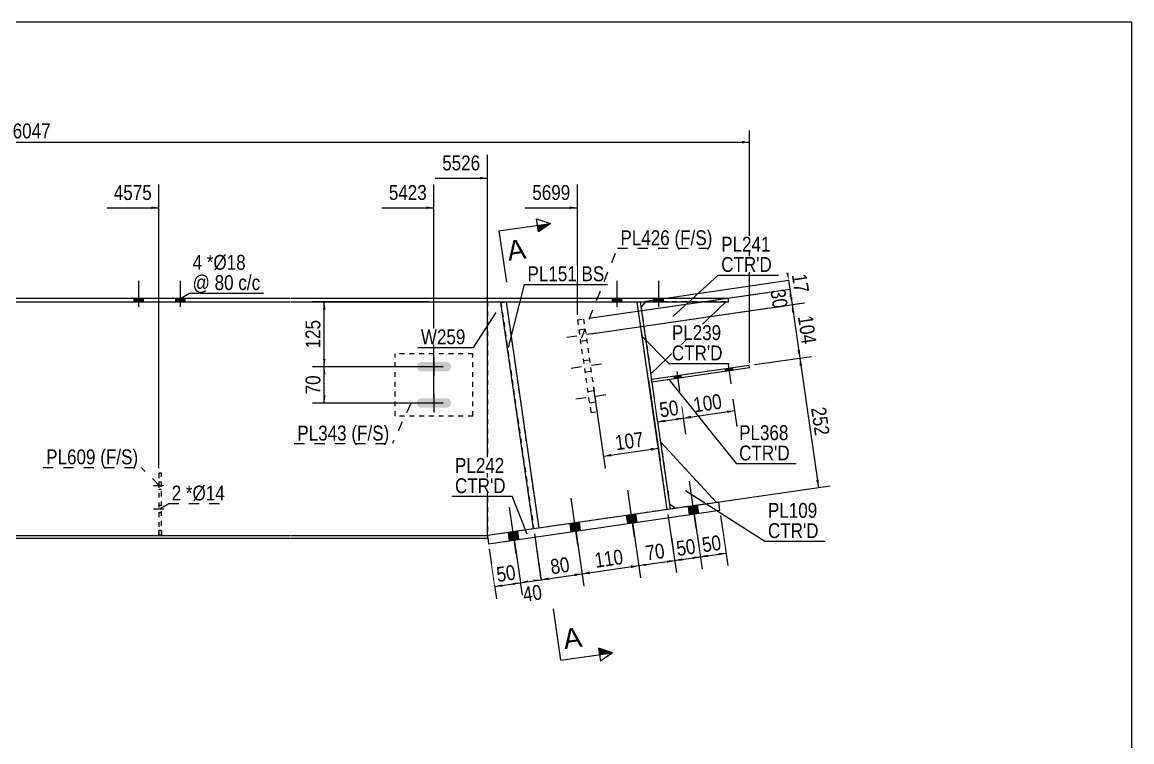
# Model space of a CAD drawing. Header units: millimetres. Extents: x -54 to 348, y -201 to 76.
# Drawn here: x 134.8 to 348.5, y -62.2 to 76.3 of the extents above; entities that cross this region are included whole.
import ezdxf

# ---------------------------------------------------------------- set-up
doc = ezdxf.new("R2010")
doc.units = ezdxf.units.MM
doc.linetypes.add('DXK_LINE_DOT1', pattern=[1.8814, 0.9407, -0.9407])
doc.linetypes.add('DXK_LINE_DOT2', pattern=[3.9198, 1.9599, -1.9599])
doc.styles.add('Arial', font='ARIAL.TTF', dxfattribs={"height": 0.2})
doc.styles.add('Arial Narrow', font='ARIALN.TTF', dxfattribs={"height": 0.2})

# ---------------------------------------------------------------- blocks, each defined once
blk = doc.blocks.new('Unknown-624480718-2967')
at = {"color": 5, "linetype": 'Continuous'}
for p, q in [((348.47, 76.3), (-51.53, 76.3)), ((348.47, -200.7), (348.47, 76.3))]:
    blk.add_line(p, q, dxfattribs=at)
blk = doc.blocks.new('Part-624480718-1239 - 1213')
at = {"color": 2, "linetype": 'Continuous'}
for p, q in [((226.99, 22.36), (227.98, 22.5)), ((233.29, -21.21), (226.99, 22.36)), ((227.98, 22.5), (234.28, -21.07))]:
    blk.add_line(p, q, dxfattribs=at)
at = {"color": 7, "linetype": 'DXK_LINE_DOT1'}
blk.add_line((234.28, -21.07), (233.29, -21.21), dxfattribs=at)
blk = doc.blocks.new('Part-624480718-1229 - 1213')
at = {"color": 2, "linetype": 'Continuous'}
for p, q in [((136, 23.1), (85.6, 23.1)), ((85.6, 22.5), (136, 22.5)), ((186.5, 23.1), (136.1, 23.1)), ((136.1, 22.5), (186.5, 22.5)), ((270.83, 23.1), (186.6, 23.1)), ((186.6, 22.5), (270.83, 22.5)), ((270.83, 22.5), (270.83, 23.1))]:
    blk.add_line(p, q, dxfattribs=at)
blk = doc.blocks.new('Part-624480718-1238 - 1213')
at = {"color": 2, "linetype": 'Continuous'}
for p, q in [((253.25, 22.43), (253.73, 22.5)), ((259.02, -17.49), (253.25, 22.43)), ((259.62, -17.41), (253.85, 22.5))]:
    blk.add_line(p, q, dxfattribs=at)
at = {"color": 7, "linetype": 'DXK_LINE_DOT1'}
for p, q in [((253.73, 22.5), (253.84, 22.52)), ((253.84, 22.52), (253.85, 22.5)), ((259.62, -17.41), (259.02, -17.49))]:
    blk.add_line(p, q, dxfattribs=at)
blk = doc.blocks.new('Bolt-624480718-4515 - 1213')
at = {"color": 3, "linetype": 'DXK_LINE_DOT2'}
for p, q in [((241.99, 17.11), (243.18, 17.28)), ((239.68, 15.67), (246.41, 16.64)), ((242.31, 14.94), (243.5, 15.11)), ((240.54, 9.73), (247.27, 10.7)), ((242.85, 11.17), (244.04, 11.35)), ((243.17, 9), (244.36, 9.17)), ((241.4, 3.79), (248.13, 4.76)), ((243.71, 5.24), (244.9, 5.41)), ((244.03, 3.06), (245.21, 3.23))]:
    blk.add_line(p, q, dxfattribs=at)
blk = doc.blocks.new('Part-624480718-1240 - 1213')
at = {"color": 7, "linetype": 'DXK_LINE_DOT1'}
for p, q in [((227.98, 22.5), (226.99, 22.36)), ((226.99, 22.36), (233.29, -21.21)), ((227.98, 22.5), (234.28, -21.07))]:
    blk.add_line(p, q, dxfattribs=at)
blk = doc.blocks.new('Part-624480718-1241 - 1213')
at = {"color": 2, "linetype": 'Continuous'}
for p, q in [((254.85, 22.5), (253.99, 21.51)), ((255.85, 8.64), (270.3, 22.5))]:
    blk.add_line(p, q, dxfattribs=at)
at = {"color": 7, "linetype": 'DXK_LINE_DOT1'}
for p, q in [((253.99, 21.51), (255.85, 8.64)), ((270.3, 22.5), (254.85, 22.5))]:
    blk.add_line(p, q, dxfattribs=at)
blk = doc.blocks.new('Bolt-624480718-5082 - 1213')
at = {"linetype": 'Continuous'}
for points in [[(156.4, 22.5), (158.2, 22.5), (158.2, 23.1), (156.4, 23.1)], [(156.4, 22.5), (158.2, 22.5), (158.2, 23.1), (156.4, 23.1)], [(164.4, 22.5), (166.2, 22.5), (166.2, 23.1), (164.4, 23.1)], [(164.4, 22.5), (166.2, 22.5), (166.2, 23.1), (164.4, 23.1)]]:
    blk.add_hatch(color=3, dxfattribs=at).paths.add_polyline_path(points)
at = {"color": 3, "linetype": 'Continuous'}
for p, q in [((157.3, 21.5), (157.3, 26.5)), ((157.3, 21.5), (157.3, 26.5)), ((165.3, 21.5), (165.3, 26.5)), ((165.3, 21.5), (165.3, 26.5)), ((156.4, 22.5), (156.4, 23.1)), ((156.4, 22.5), (156.4, 23.1)), ((158.2, 22.5), (158.2, 23.1)), ((158.2, 22.5), (158.2, 23.1)), ((164.4, 22.5), (164.4, 23.1)), ((164.4, 22.5), (164.4, 23.1)), ((166.2, 22.5), (166.2, 23.1)), ((166.2, 22.5), (166.2, 23.1))]:
    blk.add_line(p, q, dxfattribs=at)
blk = doc.blocks.new('Part-624480718-1243 - 1213')
at = {"color": 2, "linetype": 'Continuous'}
for p, q in [((268.92, -16.06), (224.38, -22.5)), ((269.15, -17.64), (268.92, -16.06)), ((224.61, -24.08), (269.15, -17.64)), ((224.38, -22.5), (224.61, -24.08))]:
    blk.add_line(p, q, dxfattribs=at)
blk = doc.blocks.new('Part-624480718-1246 - 1213')
at = {"color": 2, "linetype": 'Continuous'}
for p, q in [((257.76, -4.54), (268.52, -16.12)), ((259.47, -16.42), (260.61, -17.26))]:
    blk.add_line(p, q, dxfattribs=at)
at = {"color": 7, "linetype": 'DXK_LINE_DOT1'}
for p, q in [((257.76, -4.54), (259.47, -16.42)), ((268.52, -16.12), (260.61, -17.26))]:
    blk.add_line(p, q, dxfattribs=at)
blk = doc.blocks.new('Part-624480718-1248 - 1213')
at = {"color": 2, "linetype": 'Continuous'}
for p, q in [((85.6, -22.5), (136, -22.5)), ((136, -23.1), (85.6, -23.1)), ((136.1, -22.5), (186.5, -22.5)), ((186.5, -23.1), (136.1, -23.1)), ((186.6, -22.5), (224.38, -22.5)), ((224.38, -23.1), (186.6, -23.1)), ((224.38, -22.5), (224.38, -23.1))]:
    blk.add_line(p, q, dxfattribs=at)
blk = doc.blocks.new('Part-624480718-1250 - 1213')
at = {"color": 7, "linetype": 'DXK_LINE_DOT1'}
for p, q in [((221.6, 12.5), (206.6, 12.5)), ((206.6, 0.5), (206.6, 12.5)), ((221.6, 0.5), (221.6, 12.5)), ((221.6, 0.5), (206.6, 0.5))]:
    blk.add_line(p, q, dxfattribs=at)
blk = doc.blocks.new('Part-624480718-1251 - 1213')
at = {"color": 2, "linetype": 'Continuous'}
for p, q in [((274.81, 10.26), (256.01, 7.54)), ((274.88, 9.76), (256.08, 7.05)), ((274.88, 9.76), (274.81, 10.26))]:
    blk.add_line(p, q, dxfattribs=at)
at = {"color": 7, "linetype": 'DXK_LINE_DOT1'}
blk.add_line((256.08, 7.05), (256.01, 7.54), dxfattribs=at)
blk = doc.blocks.new('Part-624480718-1252 - 1213')
at = {"color": 2, "linetype": 'Continuous'}
for p, q in [((224.38, -22.5), (224.38, 22.5)), ((253.25, 22.43), (253.24, 22.5))]:
    blk.add_line(p, q, dxfattribs=at)
at = {"color": 7, "linetype": 'DXK_LINE_DOT1'}
for p, q in [((224.38, 22.5), (253.24, 22.5)), ((259.02, -17.49), (253.25, 22.43)), ((259.02, -17.49), (234.28, -21.07)), ((233.29, -21.21), (224.38, -22.5))]:
    blk.add_line(p, q, dxfattribs=at)
blk = doc.blocks.new('Part-624480718-1253 - 1213')
at = {"color": 7, "linetype": 'DXK_LINE_DOT1'}
for p, q in [((85.6, 22.5), (136, 22.5)), ((136.1, 22.5), (186.5, 22.5)), ((186.6, 22.5), (224.38, 22.5)), ((224.38, 22.5), (224.38, -22.5)), ((85.6, -22.5), (136, -22.5)), ((136.1, -22.5), (186.5, -22.5)), ((186.6, -22.5), (224.38, -22.5))]:
    blk.add_line(p, q, dxfattribs=at)
blk = doc.blocks.new('Bolt-624480718-1265 - 1213')
at = {"linetype": 'Continuous'}
for points in [[(264.86, -16.65), (263.08, -16.91), (263.31, -18.49), (265.09, -18.23)], [(264.86, -16.65), (263.08, -16.91), (263.31, -18.49), (265.09, -18.23)], [(252.98, -18.36), (251.2, -18.62), (251.43, -20.21), (253.21, -19.95)], [(252.98, -18.36), (251.2, -18.62), (251.43, -20.21), (253.21, -19.95)], [(242.1, -19.94), (240.32, -20.2), (240.55, -21.78), (242.33, -21.52)], [(242.1, -19.94), (240.32, -20.2), (240.55, -21.78), (242.33, -21.52)], [(230.22, -21.66), (228.44, -21.91), (228.67, -23.5), (230.45, -23.24)], [(230.22, -21.66), (228.44, -21.91), (228.67, -23.5), (230.45, -23.24)]]:
    blk.add_hatch(color=3, dxfattribs=at).paths.add_polyline_path(points)
at = {"color": 3, "linetype": 'Continuous'}
for p, q in [((264.58, -21.01), (263.28, -12.03)), ((264.58, -21.01), (263.28, -12.03)), ((252.71, -22.72), (251.41, -13.74)), ((252.71, -22.72), (251.41, -13.74)), ((229.94, -26.02), (228.64, -17.03)), ((229.94, -26.02), (228.64, -17.03)), ((241.82, -24.3), (240.52, -15.32)), ((241.82, -24.3), (240.52, -15.32)), ((263.31, -18.49), (263.08, -16.91)), ((263.31, -18.49), (263.08, -16.91)), ((265.09, -18.23), (264.86, -16.65)), ((265.09, -18.23), (264.86, -16.65)), ((251.43, -20.21), (251.2, -18.62)), ((251.43, -20.21), (251.2, -18.62)), ((253.21, -19.95), (252.98, -18.36)), ((253.21, -19.95), (252.98, -18.36)), ((240.55, -21.78), (240.32, -20.2)), ((240.55, -21.78), (240.32, -20.2)), ((242.33, -21.52), (242.1, -19.94)), ((242.33, -21.52), (242.1, -19.94)), ((228.67, -23.5), (228.44, -21.91)), ((228.67, -23.5), (228.44, -21.91)), ((230.45, -23.24), (230.22, -21.66)), ((230.45, -23.24), (230.22, -21.66))]:
    blk.add_line(p, q, dxfattribs=at)
blk = doc.blocks.new('Bolt-624480718-1268 - 1213')
at = {"linetype": 'Continuous'}
for points in [[(211.06, 10.64), (210.87, 10.34), (210.8, 10), (210.87, 9.66), (211.06, 9.36), (211.36, 9.17), (211.7, 9.1), (216.5, 9.1), (216.84, 9.17), (217.14, 9.36), (217.33, 9.66), (217.4, 10), (217.33, 10.34), (217.14, 10.64), (216.84, 10.83), (216.5, 10.9), (211.7, 10.9), (211.36, 10.83)], [(211.06, 3.64), (210.87, 3.34), (210.8, 3), (210.87, 2.66), (211.06, 2.36), (211.36, 2.17), (211.7, 2.1), (216.5, 2.1), (216.84, 2.17), (217.14, 2.36), (217.33, 2.66), (217.4, 3), (217.33, 3.34), (217.14, 3.64), (216.84, 3.83), (216.5, 3.9), (211.7, 3.9), (211.36, 3.83)]]:
    blk.add_hatch(color=3, dxfattribs=at).paths.add_polyline_path(points)
at = {"color": 3, "linetype": 'Continuous'}
for p, q in [((214.1, 11.8), (214.1, 8.2)), ((215.9, 10), (212.3, 10)), ((214.1, 4.8), (214.1, 1.2)), ((215.9, 3), (212.3, 3))]:
    blk.add_line(p, q, dxfattribs=at)
blk = doc.blocks.new('Part-624480718-5080 - 1213')
at = {"color": 7, "linetype": 'DXK_LINE_DOT1'}
for p, q in [((161.65, -10.5), (161.15, -10.5)), ((161.15, -10.5), (161.15, -22.5)), ((161.65, -10.5), (161.15, -10.5)), ((161.15, -10.5), (161.15, -10.5)), ((161.65, -22.5), (161.65, -10.5)), ((161.65, -10.5), (161.65, -10.5)), ((161.65, -21.5), (161.15, -21.5)), ((161.15, -22.5), (161.15, -21.5)), ((161.65, -22.5), (161.15, -22.5)), ((161.15, -22.5), (161.15, -22.5)), ((161.65, -21.5), (161.65, -22.5)), ((161.65, -22.5), (161.65, -22.5))]:
    blk.add_line(p, q, dxfattribs=at)
blk = doc.blocks.new('Bolt-624480718-1269 - 1213')
at = {"linetype": 'Continuous'}
for points in [[(270.23, 9.09), (271.62, 9.29), (271.55, 9.79), (270.16, 9.59)], [(270.23, 9.09), (271.62, 9.29), (271.55, 9.79), (270.16, 9.59)], [(260.34, 7.66), (261.72, 7.86), (261.65, 8.36), (260.26, 8.16)], [(260.34, 7.66), (261.72, 7.86), (261.65, 8.36), (260.26, 8.16)]]:
    blk.add_hatch(color=3, dxfattribs=at).paths.add_polyline_path(points)
at = {"color": 3, "linetype": 'Continuous'}
for p, q in [((260.84, 9.05), (261.39, 5.29)), ((260.84, 9.05), (261.39, 5.29)), ((270.16, 9.59), (270.23, 9.09)), ((270.16, 9.59), (270.23, 9.09)), ((270.74, 10.48), (271.28, 6.72)), ((270.74, 10.48), (271.28, 6.72)), ((271.55, 9.79), (271.62, 9.29)), ((271.55, 9.79), (271.62, 9.29)), ((260.26, 8.16), (260.34, 7.66)), ((260.26, 8.16), (260.34, 7.66)), ((261.65, 8.36), (261.72, 7.86)), ((261.65, 8.36), (261.72, 7.86))]:
    blk.add_line(p, q, dxfattribs=at)
blk = doc.blocks.new('Part-624480718-4514 - 1213')
at = {"color": 7, "linetype": 'DXK_LINE_DOT1'}
for p, q in [((241.72, 18.99), (242.91, 19.16)), ((241.72, 18.99), (244.3, 1.18)), ((242.91, 19.16), (245.49, 1.35)), ((244.3, 1.18), (245.49, 1.35))]:
    blk.add_line(p, q, dxfattribs=at)
blk = doc.blocks.new('Bolt-624480718-5099 - 1213')
at = {"color": 3, "linetype": 'DXK_LINE_DOT2'}
for p, q in [((161.15, -12.18), (161.65, -12.18)), ((160.1, -12.88), (163.9, -12.88)), ((161.15, -13.58), (161.65, -13.58))]:
    blk.add_line(p, q, dxfattribs=at)
blk = doc.blocks.new('Bolt-624480718-5083 - 1213')
at = {"linetype": 'Continuous'}
for points in [[(248.5, 22.5), (250.3, 22.5), (250.3, 23.1), (248.5, 23.1)], [(248.5, 22.5), (250.3, 22.5), (250.3, 23.1), (248.5, 23.1)], [(256.5, 22.5), (258.3, 22.5), (258.3, 23.1), (256.5, 23.1)], [(256.5, 22.5), (258.3, 22.5), (258.3, 23.1), (256.5, 23.1)]]:
    blk.add_hatch(color=3, dxfattribs=at).paths.add_polyline_path(points)
at = {"color": 3, "linetype": 'Continuous'}
for p, q in [((249.4, 21.5), (249.4, 26.5)), ((249.4, 21.5), (249.4, 26.5)), ((257.4, 21.5), (257.4, 26.5)), ((257.4, 21.5), (257.4, 26.5)), ((248.5, 22.5), (248.5, 23.1)), ((248.5, 22.5), (248.5, 23.1)), ((250.3, 22.5), (250.3, 23.1)), ((250.3, 22.5), (250.3, 23.1)), ((256.5, 22.5), (256.5, 23.1)), ((256.5, 22.5), (256.5, 23.1)), ((258.3, 22.5), (258.3, 23.1)), ((258.3, 22.5), (258.3, 23.1))]:
    blk.add_line(p, q, dxfattribs=at)
blk = doc.blocks.new('Bolt-624480718-5098 - 1213')
at = {"color": 3, "linetype": 'DXK_LINE_DOT2'}
for p, q in [((161.15, -16.65), (161.65, -16.65)), ((160.1, -17.35), (163.9, -17.35)), ((161.15, -18.05), (161.65, -18.05))]:
    blk.add_line(p, q, dxfattribs=at)
blk = doc.blocks.new('StraightDimension-624480718-5909 - 1213')
at = {"linetype": 'Continuous'}
for points in [[(282.6, 23.39), (282.64, 24.91), (283.1, 23.46)], [(283.1, 23.46), (283.07, 21.94), (282.6, 23.39)]]:
    blk.add_hatch(color=7, dxfattribs=at).paths.add_polyline_path(points)
at = {"color": 7, "linetype": 'Continuous'}
for p, q in [((243.9, 19.31), (285.01, 25.25)), ((282.64, 24.91), (283.07, 21.94)), ((244.33, 16.34), (285.44, 22.28))]:
    blk.add_line(p, q, dxfattribs=at)
at = {"color": 0}
blk.add_wipeout([(278.89, 20.4), (283.05, 21), (282.35, 25.81), (278.2, 25.2)], dxfattribs=at)
at = {"color": 3, "style": 'Arial Narrow'}
blk.add_text('30', height=2.863, rotation=-81.7725, dxfattribs=at).set_placement((278.88, 24.7))
blk = doc.blocks.new('StraightDimension-624480718-3114 - 1213')
at = {"linetype": 'Continuous'}
for points in [[(263.66, 0.08), (262.13, 0.11), (263.58, 0.57)], [(270.51, 1.57), (272.03, 1.54), (270.58, 1.08)]]:
    blk.add_hatch(color=7, dxfattribs=at).paths.add_polyline_path(points)
at = {"color": 7, "linetype": 'Continuous'}
for p, q in [((262.58, -2.97), (261.81, 2.34)), ((272.48, -1.54), (271.71, 3.77)), ((262.13, 0.11), (272.03, 1.54))]:
    blk.add_line(p, q, dxfattribs=at)
at = {"color": 0}
blk.add_wipeout([(270.37, 1.45), (269.77, 5.61), (263.15, 4.65), (263.75, 0.5)], dxfattribs=at)
at = {"color": 3, "style": 'Arial Narrow'}
blk.add_text('100', height=2.863, rotation=8.2277, dxfattribs=at).set_placement((264.26, 1.18))
blk = doc.blocks.new('StraightDimension-624480718-3115 - 1213')
at = {"linetype": 'Continuous'}
for points in [[(260.61, 0.14), (262.13, 0.11), (260.69, -0.35)], [(258.71, -0.64), (257.19, -0.61), (258.64, -0.14)]]:
    blk.add_hatch(color=7, dxfattribs=at).paths.add_polyline_path(points)
at = {"color": 7, "linetype": 'Continuous'}
for p, q in [((262.58, -2.97), (261.81, 2.34)), ((257.17, -0.48), (256.86, 1.62)), ((257.19, -0.61), (262.13, 0.11))]:
    blk.add_line(p, q, dxfattribs=at)
at = {"color": 0}
blk.add_wipeout([(262.04, 0.25), (261.44, 4.41), (256.64, 3.71), (257.24, -0.45)], dxfattribs=at)
at = {"color": 3, "style": 'Arial Narrow'}
blk.add_text('50', height=2.863, rotation=8.2277, dxfattribs=at).set_placement((257.74, 0.23))
blk = doc.blocks.new('StraightDimension-624480718-3402 - 1213')
at = {"linetype": 'Continuous'}
for points in [[(266.91, -26.61), (265.39, -26.58), (266.84, -26.11)], [(268.82, -25.83), (270.34, -25.86), (268.89, -26.32)]]:
    blk.add_hatch(color=7, dxfattribs=at).paths.add_polyline_path(points)
at = {"color": 7, "linetype": 'Continuous'}
for p, q in [((264.08, -17.51), (265.73, -28.95)), ((269.29, -18.63), (270.68, -28.24)), ((265.39, -26.58), (270.34, -25.86))]:
    blk.add_line(p, q, dxfattribs=at)
at = {"color": 0}
blk.add_wipeout([(270.24, -25.72), (269.64, -21.57), (264.84, -22.26), (265.44, -26.42)], dxfattribs=at)
at = {"color": 3, "style": 'Arial Narrow'}
blk.add_text('50', height=2.863, rotation=8.2277, dxfattribs=at).set_placement((265.94, -25.74))
blk = doc.blocks.new('StraightDimension-624480718-3403 - 1213')
at = {"linetype": 'Continuous'}
for points in [[(261.96, -27.32), (260.44, -27.29), (261.89, -26.83)], [(263.87, -26.54), (265.39, -26.58), (263.94, -27.04)]]:
    blk.add_hatch(color=7, dxfattribs=at).paths.add_polyline_path(points)
at = {"color": 7, "linetype": 'Continuous'}
for p, q in [((259.16, -18.48), (260.78, -29.67)), ((264.08, -17.51), (265.73, -28.95)), ((260.44, -27.29), (265.39, -26.58))]:
    blk.add_line(p, q, dxfattribs=at)
at = {"color": 0}
blk.add_wipeout([(265.29, -26.44), (264.69, -22.28), (259.89, -22.98), (260.49, -27.13)], dxfattribs=at)
at = {"color": 3, "style": 'Arial Narrow'}
blk.add_text('50', height=2.863, rotation=8.2277, dxfattribs=at).set_placement((261, -26.45))
blk = doc.blocks.new('StraightDimension-624480718-3404 - 1213')
at = {"linetype": 'Continuous'}
for points in [[(258.92, -27.26), (260.44, -27.29), (258.99, -27.75)], [(255.03, -28.33), (253.51, -28.29), (254.96, -27.83)]]:
    blk.add_hatch(color=7, dxfattribs=at).paths.add_polyline_path(points)
at = {"color": 7, "linetype": 'Continuous'}
for p, q in [((259.16, -18.48), (260.78, -29.67)), ((252.24, -19.48), (253.85, -30.67)), ((253.51, -28.29), (260.44, -27.29))]:
    blk.add_line(p, q, dxfattribs=at)
at = {"color": 0}
blk.add_wipeout([(259.36, -27.3), (258.76, -23.14), (253.95, -23.83), (254.55, -27.99)], dxfattribs=at)
at = {"color": 3, "style": 'Arial Narrow'}
blk.add_text('70', height=2.863, rotation=8.2277, dxfattribs=at).set_placement((255.06, -27.31))
blk = doc.blocks.new('StraightDimension-624480718-3405 - 1213')
at = {"linetype": 'Continuous'}
for points in [[(244.14, -29.9), (242.62, -29.87), (244.07, -29.41)], [(251.99, -28.26), (253.51, -28.29), (252.06, -28.76)]]:
    blk.add_hatch(color=7, dxfattribs=at).paths.add_polyline_path(points)
at = {"color": 7, "linetype": 'Continuous'}
for p, q in [((241.35, -21.06), (242.97, -32.24)), ((252.24, -19.48), (253.85, -30.67)), ((242.62, -29.87), (253.51, -28.29))]:
    blk.add_line(p, q, dxfattribs=at)
at = {"color": 0}
blk.add_wipeout([(251.35, -28.45), (250.75, -24.3), (244.14, -25.25), (244.74, -29.41)], dxfattribs=at)
at = {"color": 3, "style": 'Arial Narrow'}
blk.add_text('110', height=2.863, rotation=8.2277, dxfattribs=at).set_placement((245.25, -28.73))
blk = doc.blocks.new('StraightDimension-624480718-3406 - 1213')
at = {"linetype": 'Continuous'}
for points in [[(241.1, -29.83), (242.62, -29.87), (241.17, -30.33)], [(236.23, -31.04), (234.71, -31.01), (236.15, -30.55)]]:
    blk.add_hatch(color=7, dxfattribs=at).paths.add_polyline_path(points)
at = {"color": 7, "linetype": 'Continuous'}
for p, q in [((241.35, -21.06), (242.97, -32.24)), ((233.43, -22.2), (235.05, -33.39)), ((234.71, -31.01), (242.62, -29.87))]:
    blk.add_line(p, q, dxfattribs=at)
at = {"color": 0}
blk.add_wipeout([(241.05, -29.94), (240.45, -25.79), (235.64, -26.48), (236.24, -30.64)], dxfattribs=at)
at = {"color": 3, "style": 'Arial Narrow'}
blk.add_text('80', height=2.863, rotation=8.2277, dxfattribs=at).set_placement((236.75, -29.96))
blk = doc.blocks.new('StraightDimension-624480718-3407 - 1213')
at = {"linetype": 'Continuous'}
for points in [[(232.27, -31.62), (230.75, -31.58), (232.2, -31.12)], [(233.19, -30.98), (234.71, -31.01), (233.26, -31.47)]]:
    blk.add_hatch(color=7, dxfattribs=at).paths.add_polyline_path(points)
at = {"color": 7, "linetype": 'Continuous'}
for p, q in [((229.47, -22.77), (231.07, -33.81)), ((233.43, -22.2), (235.03, -33.24)), ((230.75, -31.58), (234.71, -31.01))]:
    blk.add_line(p, q, dxfattribs=at)
at = {"color": 0}
blk.add_wipeout([(235.75, -35.26), (235.15, -31.1), (230.34, -31.79), (230.95, -35.95)], dxfattribs=at)
at = {"color": 3, "style": 'Arial Narrow'}
blk.add_text('40', height=2.863, rotation=8.2277, dxfattribs=at).set_placement((231.45, -35.27))
blk = doc.blocks.new('StraightDimension-624480718-3408 - 1213')
at = {"linetype": 'Continuous'}
for points in [[(227.32, -32.33), (225.8, -32.3), (227.25, -31.84)], [(229.23, -31.55), (230.75, -31.58), (229.3, -32.05)]]:
    blk.add_hatch(color=7, dxfattribs=at).paths.add_polyline_path(points)
at = {"color": 7, "linetype": 'Continuous'}
for p, q in [((229.47, -22.77), (231.09, -33.96)), ((224.75, -25.07), (226.14, -34.67)), ((225.8, -32.3), (230.75, -31.58))]:
    blk.add_line(p, q, dxfattribs=at)
at = {"color": 0}
blk.add_wipeout([(230.65, -31.45), (230.05, -27.29), (225.25, -27.98), (225.85, -32.14)], dxfattribs=at)
at = {"color": 3, "style": 'Arial Narrow'}
blk.add_text('50', height=2.863, rotation=8.2277, dxfattribs=at).set_placement((226.36, -31.46))
blk = doc.blocks.new('StraightDimension-624480718-3532 - 1213')
at = {"linetype": 'Continuous'}
for points in [[(192.73, 21), (192.98, 22.5), (193.23, 21)], [(193.23, 11.5), (192.98, 10), (192.73, 11.5)]]:
    blk.add_hatch(color=7, dxfattribs=at).paths.add_polyline_path(points)
at = {"color": 7, "linetype": 'Continuous'}
for p, q in [((213.1, 22.5), (190.73, 22.5)), ((192.98, 10), (192.98, 22.5)), ((213.1, 10), (190.73, 10))]:
    blk.add_line(p, q, dxfattribs=at)
at = {"color": 0}
blk.add_wipeout([(192.83, 19.59), (188.63, 19.59), (188.63, 12.91), (192.83, 12.91)], dxfattribs=at)
at = {"color": 3, "style": 'Arial Narrow'}
blk.add_text('125', height=2.863, rotation=90.0002, dxfattribs=at).set_placement((192.23, 13.51))
blk = doc.blocks.new('StraightDimension-624480718-3533 - 1213')
at = {"linetype": 'Continuous'}
for points in [[(192.73, 8.5), (192.98, 10), (193.23, 8.5)], [(193.23, 4.5), (192.98, 3), (192.73, 4.5)]]:
    blk.add_hatch(color=7, dxfattribs=at).paths.add_polyline_path(points)
at = {"color": 7, "linetype": 'Continuous'}
for p, q in [((213.1, 10), (190.73, 10)), ((192.98, 3), (192.98, 10)), ((213.1, 3), (190.73, 3))]:
    blk.add_line(p, q, dxfattribs=at)
at = {"color": 0}
blk.add_wipeout([(192.83, 8.93), (188.63, 8.93), (188.63, 4.07), (192.83, 4.07)], dxfattribs=at)
at = {"color": 3, "style": 'Arial Narrow'}
blk.add_text('70', height=2.863, rotation=90.0002, dxfattribs=at).set_placement((192.23, 4.67))
blk = doc.blocks.new('StraightDimension-624480718-4687 - 1213')
at = {"linetype": 'Continuous'}
for points in [[(255.8, -5.67), (257.32, -5.71), (255.87, -6.17)], [(248.25, -7.27), (246.73, -7.24), (248.18, -6.78)]]:
    blk.add_hatch(color=7, dxfattribs=at).paths.add_polyline_path(points)
at = {"color": 7, "linetype": 'Continuous'}
for p, q in [((255.42, 7.39), (257.66, -8.08)), ((244.83, 5.86), (247.07, -9.61)), ((246.73, -7.24), (257.32, -5.71))]:
    blk.add_line(p, q, dxfattribs=at)
at = {"color": 0}
blk.add_wipeout([(255.31, -5.85), (254.71, -1.69), (248.09, -2.64), (248.69, -6.8)], dxfattribs=at)
at = {"color": 3, "style": 'Arial Narrow'}
blk.add_text('107', height=2.863, rotation=8.2277, dxfattribs=at).set_placement((249.2, -6.12))
blk = doc.blocks.new('StraightDimension-624480718-5907 - 1213')
at = {"linetype": 'Continuous'}
for points in [[(284.52, 10.15), (284.55, 11.67), (285.01, 10.22)], [(288.19, -11.76), (288.16, -13.28), (287.69, -11.83)]]:
    blk.add_hatch(color=7, dxfattribs=at).paths.add_polyline_path(points)
at = {"color": 7, "linetype": 'Continuous'}
for p, q in [((275.8, 10.4), (286.78, 11.99)), ((284.55, 11.67), (288.16, -13.28)), ((262.94, -16.93), (290.38, -12.96))]:
    blk.add_line(p, q, dxfattribs=at)
at = {"color": 0}
blk.add_wipeout([(286.98, -4.09), (291.14, -3.49), (290.18, 3.12), (286.02, 2.52)], dxfattribs=at)
at = {"color": 3, "style": 'Arial Narrow'}
blk.add_text('252', height=2.863, rotation=-81.7725, dxfattribs=at).set_placement((286.7, 2.01))
blk = doc.blocks.new('StraightDimension-624480718-5908 - 1213')
at = {"linetype": 'Continuous'}
for points in [[(283.03, 20.42), (283.07, 21.94), (283.53, 20.49)], [(284.58, 13.19), (284.55, 11.67), (284.09, 13.12)]]:
    blk.add_hatch(color=7, dxfattribs=at).paths.add_polyline_path(points)
at = {"color": 7, "linetype": 'Continuous'}
for p, q in [((244.33, 16.34), (285.29, 22.26)), ((283.07, 21.94), (284.55, 11.67)), ((275.8, 10.4), (286.78, 11.99))]:
    blk.add_line(p, q, dxfattribs=at)
at = {"color": 0}
blk.add_wipeout([(284.43, 13.52), (288.59, 14.12), (287.63, 20.73), (283.48, 20.13)], dxfattribs=at)
at = {"color": 3, "style": 'Arial Narrow'}
blk.add_text('104', height=2.863, rotation=-81.7725, dxfattribs=at).set_placement((284.16, 19.62))
blk = doc.blocks.new('StraightDimension-624480718-5910 - 1213')
at = {"linetype": 'Continuous'}
for points in [[(282.42, 28.15), (282.39, 26.63), (281.93, 28.08)], [(282.6, 23.39), (282.64, 24.91), (283.1, 23.46)]]:
    blk.add_hatch(color=7, dxfattribs=at).paths.add_polyline_path(points)
at = {"color": 7, "linetype": 'Continuous'}
for p, q in [((254.84, 22.64), (284.61, 26.95)), ((282.39, 26.63), (282.64, 24.91)), ((243.9, 19.31), (284.86, 25.23))]:
    blk.add_line(p, q, dxfattribs=at)
at = {"color": 0}
blk.add_wipeout([(283.01, 23.39), (287.16, 23.99), (286.47, 28.79), (282.31, 28.19)], dxfattribs=at)
at = {"color": 3, "style": 'Arial Narrow'}
blk.add_text('17', height=2.863, rotation=-81.7725, dxfattribs=at).set_placement((282.99, 27.68))
blk = doc.blocks.new('StraightDimension-624480718-6002 - 1213')
at = {"linetype": 'Continuous'}
blk.add_hatch(color=7, dxfattribs=at).paths.add_polyline_path([(273.38, 53.45), (274.88, 53.2), (273.38, 52.95)])
at = {"color": 7, "linetype": 'Continuous'}
for p, q in [((274.88, 10.76), (274.88, 55.45)), ((-1.6, 53.2), (274.88, 53.2))]:
    blk.add_line(p, q, dxfattribs=at)
at = {"color": 0}
blk.add_wipeout([(140.9, 53.35), (140.9, 57.55), (132.39, 57.55), (132.39, 53.35)], dxfattribs=at)
at = {"color": 3, "style": 'Arial Narrow'}
blk.add_text('6047', height=2.863, dxfattribs=at).set_placement((132.99, 53.95))
blk = doc.blocks.new('StraightDimension-624480718-6344 - 1213')
at = {"linetype": 'Continuous'}
blk.add_hatch(color=7, dxfattribs=at).paths.add_polyline_path([(240.22, 40.84), (241.72, 40.59), (240.22, 40.34)])
at = {"color": 7, "linetype": 'Continuous'}
for p, q in [((241.72, 19.99), (241.72, 45.09)), ((231.66, 40.59), (241.72, 40.59))]:
    blk.add_line(p, q, dxfattribs=at)
at = {"color": 0}
blk.add_wipeout([(240.95, 41.49), (240.95, 45.69), (232.44, 45.69), (232.44, 41.49)], dxfattribs=at)
at = {"color": 3, "style": 'Arial Narrow'}
blk.add_text('5699', height=2.863, dxfattribs=at).set_placement((233.04, 42.09))
blk = doc.blocks.new('StraightDimension-624480718-6345 - 1213')
at = {"linetype": 'Continuous'}
blk.add_hatch(color=7, dxfattribs=at).paths.add_polyline_path([(222.88, 46.54), (224.38, 46.29), (222.88, 46.04)])
at = {"color": 7, "linetype": 'Continuous'}
for p, q in [((224.38, -21.5), (224.38, 50.79)), ((214.32, 46.29), (224.38, 46.29))]:
    blk.add_line(p, q, dxfattribs=at)
at = {"color": 0}
blk.add_wipeout([(223.61, 47.19), (223.61, 51.39), (215.09, 51.39), (215.09, 47.19)], dxfattribs=at)
at = {"color": 3, "style": 'Arial Narrow'}
blk.add_text('5526', height=2.863, dxfattribs=at).set_placement((215.69, 47.79))
blk = doc.blocks.new('StraightDimension-624480718-6346 - 1213')
at = {"linetype": 'Continuous'}
blk.add_hatch(color=7, dxfattribs=at).paths.add_polyline_path([(212.6, 40.84), (214.1, 40.59), (212.6, 40.34)])
at = {"color": 7, "linetype": 'Continuous'}
for p, q in [((214.1, 4), (214.1, 45.09)), ((204.04, 40.59), (214.1, 40.59))]:
    blk.add_line(p, q, dxfattribs=at)
at = {"color": 0}
blk.add_wipeout([(213.32, 41.49), (213.32, 45.69), (204.81, 45.69), (204.81, 41.49)], dxfattribs=at)
at = {"color": 3, "style": 'Arial Narrow'}
blk.add_text('5423', height=2.863, dxfattribs=at).set_placement((205.41, 42.09))
blk = doc.blocks.new('StraightDimension-624480718-6347 - 1213')
at = {"linetype": 'Continuous'}
blk.add_hatch(color=7, dxfattribs=at).paths.add_polyline_path([(159.65, 40.84), (161.15, 40.59), (159.65, 40.34)])
at = {"color": 7, "linetype": 'Continuous'}
for p, q in [((161.15, -9.5), (161.15, 45.09)), ((151.09, 40.59), (161.15, 40.59))]:
    blk.add_line(p, q, dxfattribs=at)
at = {"color": 0}
blk.add_wipeout([(160.37, 41.49), (160.37, 45.69), (151.86, 45.69), (151.86, 41.49)], dxfattribs=at)
at = {"color": 3, "style": 'Arial Narrow'}
blk.add_text('4575', height=2.863, dxfattribs=at).set_placement((152.46, 42.09))
blk = doc.blocks.new('Mark-624480718-4275 - 1213')
at = {"color": 0}
blk.add_wipeout([(282.36, -4.14), (282.36, -1.14), (272.86, -1.14), (272.86, -4.14)], dxfattribs=at)
blk.add_wipeout([(282.36, -4.14), (282.36, -1.14), (272.86, -1.14), (272.86, -4.14)], dxfattribs=at)
blk.add_wipeout([(282.62, -8.04), (282.62, -5.04), (272.86, -5.04), (272.86, -8.04)], dxfattribs=at)
blk.add_wipeout([(282.62, -8.04), (282.62, -5.04), (272.86, -5.04), (272.86, -8.04)], dxfattribs=at)
at = {"color": 7, "linetype": 'Continuous'}
for p, q in [((259.35, 7.52), (272.26, -8.64)), ((272.26, -8.64), (283.86, -8.64))]:
    blk.add_line(p, q, dxfattribs=at)
at = {"color": 3, "style": 'Arial Narrow'}
blk.add_text('PL368', height=2.863, dxfattribs=at).set_placement((272.86, -4.14))
at = {"color": 1, "style": 'Arial Narrow'}
blk.add_text("CTR'D", height=2.863, dxfattribs=at).set_placement((272.86, -8.04))
blk = doc.blocks.new('Mark-624480718-5154 - 1213')
at = {"color": 0}
blk.add_wipeout([(148.95, -8.79), (148.95, -5.79), (139.44, -5.79), (139.44, -8.79)], dxfattribs=at)
blk.add_wipeout([(148.95, -8.79), (148.95, -5.79), (139.44, -5.79), (139.44, -8.79)], dxfattribs=at)
at = {"color": 3, "style": 'Arial Narrow'}
blk.add_text('PL609', height=2.863, dxfattribs=at).set_placement((139.44, -8.79))
at = {"color": 0}
blk.add_wipeout([(157.14, -8.79), (157.14, -5.79), (149.85, -5.79), (149.85, -8.79)], dxfattribs=at)
blk.add_wipeout([(157.14, -8.79), (157.14, -5.79), (149.85, -5.79), (149.85, -8.79)], dxfattribs=at)
at = {"color": 7, "linetype": 'DXK_LINE_DOT2'}
for p in [(138.84, -9.39), (161.28, -12.93)]:
    blk.add_line(p, (157.74, -9.39), dxfattribs=at)
at = {"color": 3, "style": 'Arial Narrow'}
for s, p in [('(F/', (149.85, -8.79)), ('S)', (153.86, -8.79))]:
    blk.add_text(s, height=2.863, dxfattribs=at).set_placement(p)
blk = doc.blocks.new('Mark-624480718-4266 - 1213')
at = {"color": 0}
blk.add_wipeout([(287.91, -19.09), (287.91, -16.09), (278.41, -16.09), (278.41, -19.09)], dxfattribs=at)
blk.add_wipeout([(287.91, -19.09), (287.91, -16.09), (278.41, -16.09), (278.41, -19.09)], dxfattribs=at)
blk.add_wipeout([(288.17, -22.99), (288.17, -19.99), (278.41, -19.99), (278.41, -22.99)], dxfattribs=at)
blk.add_wipeout([(288.17, -22.99), (288.17, -19.99), (278.41, -19.99), (278.41, -22.99)], dxfattribs=at)
at = {"color": 7, "linetype": 'Continuous'}
for p, q in [((262.56, -13.86), (277.81, -23.59)), ((277.81, -23.59), (289.41, -23.59))]:
    blk.add_line(p, q, dxfattribs=at)
at = {"color": 3, "style": 'Arial Narrow'}
blk.add_text('PL109', height=2.863, dxfattribs=at).set_placement((278.41, -19.09))
at = {"color": 1, "style": 'Arial Narrow'}
blk.add_text("CTR'D", height=2.863, dxfattribs=at).set_placement((278.41, -22.99))
blk = doc.blocks.new('Mark-624480718-4260 - 1213')
at = {"color": 0}
blk.add_wipeout([(278.92, 32.14), (278.92, 35.14), (269.41, 35.14), (269.41, 32.14)], dxfattribs=at)
blk.add_wipeout([(278.92, 32.14), (278.92, 35.14), (269.41, 35.14), (269.41, 32.14)], dxfattribs=at)
blk.add_wipeout([(279.17, 28.24), (279.17, 31.24), (269.41, 31.24), (269.41, 28.24)], dxfattribs=at)
blk.add_wipeout([(279.17, 28.24), (279.17, 31.24), (269.41, 31.24), (269.41, 28.24)], dxfattribs=at)
at = {"color": 7, "linetype": 'Continuous'}
for p, q in [((260.07, 19.64), (268.81, 27.64)), ((268.81, 27.64), (280.42, 27.64))]:
    blk.add_line(p, q, dxfattribs=at)
at = {"color": 3, "style": 'Arial Narrow'}
blk.add_text('PL241', height=2.863, dxfattribs=at).set_placement((269.41, 32.14))
at = {"color": 1, "style": 'Arial Narrow'}
blk.add_text("CTR'D", height=2.863, dxfattribs=at).set_placement((269.41, 28.24))
blk = doc.blocks.new('Mark-624480718-4263 - 1213')
at = {"color": 7, "linetype": 'Continuous'}
blk.add_line((232.04, -22.26), (229.16, -14.94), dxfattribs=at)
at = {"color": 0}
blk.add_wipeout([(227.66, -10.44), (227.66, -7.44), (218.15, -7.44), (218.15, -10.44)], dxfattribs=at)
blk.add_wipeout([(227.66, -10.44), (227.66, -7.44), (218.15, -7.44), (218.15, -10.44)], dxfattribs=at)
blk.add_wipeout([(227.91, -14.34), (227.91, -11.34), (218.15, -11.34), (218.15, -14.34)], dxfattribs=at)
blk.add_wipeout([(227.91, -14.34), (227.91, -11.34), (218.15, -11.34), (218.15, -14.34)], dxfattribs=at)
at = {"color": 7, "linetype": 'Continuous'}
blk.add_line((217.55, -14.94), (229.16, -14.94), dxfattribs=at)
at = {"color": 3, "style": 'Arial Narrow'}
blk.add_text('PL242', height=2.863, dxfattribs=at).set_placement((218.15, -10.44))
at = {"color": 1, "style": 'Arial Narrow'}
blk.add_text("CTR'D", height=2.863, dxfattribs=at).set_placement((218.15, -14.34))
blk = doc.blocks.new('MarkSet-624480718-5141 - 1213')
at = {"color": 0}
blk.add_wipeout([(165.43, -15.75), (165.43, -12.75), (163.61, -12.75), (163.61, -15.75)], dxfattribs=at)
blk.add_wipeout([(165.43, -15.75), (165.43, -12.75), (163.61, -12.75), (163.61, -15.75)], dxfattribs=at)
at = {"color": 7, "linetype": 'DXK_LINE_DOT2'}
blk.add_line((161.27, -17.35), (163.01, -16.35), dxfattribs=at)
at = {"color": 0}
blk.add_wipeout([(167.61, -15.75), (167.61, -12.75), (166.33, -12.75), (166.33, -15.75)], dxfattribs=at)
blk.add_wipeout([(167.61, -15.75), (167.61, -12.75), (166.33, -12.75), (166.33, -15.75)], dxfattribs=at)
at = {"color": 3, "style": 'Arial Narrow'}
blk.add_text('2', height=2.86, dxfattribs=at).set_placement((163.61, -15.75))
at = {"color": 0}
blk.add_wipeout([(173.83, -15.75), (173.83, -12.75), (167.61, -12.75), (167.61, -15.75)], dxfattribs=at)
blk.add_wipeout([(173.83, -15.75), (173.83, -12.75), (167.61, -12.75), (167.61, -15.75)], dxfattribs=at)
at = {"color": 7, "linetype": 'DXK_LINE_DOT2'}
blk.add_line((163.01, -16.35), (174.43, -16.35), dxfattribs=at)
at = {"color": 3, "style": 'Arial Narrow'}
for s, height, p in [('Ø14', 2.863, (167.61, -15.75)), ('*', 2.86, (166.33, -15.75))]:
    blk.add_text(s, height=height, dxfattribs=at).set_placement(p)
blk = doc.blocks.new('MarkSet-624480718-4240 - 1213')
at = {"color": 0}
blk.add_wipeout([(241.61, 26.45), (241.61, 29.45), (232.11, 29.45), (232.11, 26.45)], dxfattribs=at)
blk.add_wipeout([(241.61, 26.45), (241.61, 29.45), (232.11, 29.45), (232.11, 26.45)], dxfattribs=at)
at = {"color": 7, "linetype": 'Continuous'}
blk.add_line((228.48, 13.69), (231.51, 25.85), dxfattribs=at)
at = {"color": 3, "style": 'Arial Narrow'}
blk.add_text('PL151', height=2.863, dxfattribs=at).set_placement((232.11, 26.45))
at = {"color": 0}
blk.add_wipeout([(246.89, 26.45), (246.89, 29.45), (242.51, 29.45), (242.51, 26.45)], dxfattribs=at)
blk.add_wipeout([(246.89, 26.45), (246.89, 29.45), (242.51, 29.45), (242.51, 26.45)], dxfattribs=at)
at = {"color": 7, "linetype": 'Continuous'}
blk.add_line((231.51, 25.85), (247.49, 25.85), dxfattribs=at)
at = {"color": 3, "style": 'Arial Narrow'}
blk.add_text('BS', height=2.863, dxfattribs=at).set_placement((242.51, 26.45))
blk = doc.blocks.new('Mark-624480718-4257 - 1213')
at = {"color": 0}
blk.add_wipeout([(269.41, 15.12), (269.41, 18.12), (259.91, 18.12), (259.91, 15.12)], dxfattribs=at)
blk.add_wipeout([(269.41, 15.12), (269.41, 18.12), (259.91, 18.12), (259.91, 15.12)], dxfattribs=at)
blk.add_wipeout([(269.67, 11.22), (269.67, 14.22), (259.91, 14.22), (259.91, 11.22)], dxfattribs=at)
blk.add_wipeout([(269.67, 11.22), (269.67, 14.22), (259.91, 14.22), (259.91, 11.22)], dxfattribs=at)
at = {"color": 7, "linetype": 'Continuous'}
for p, q in [((254.2, 15.84), (259.31, 10.62)), ((259.31, 10.62), (270.91, 10.62))]:
    blk.add_line(p, q, dxfattribs=at)
at = {"color": 3, "style": 'Arial Narrow'}
blk.add_text('PL239', height=2.863, dxfattribs=at).set_placement((259.91, 15.12))
at = {"color": 1, "style": 'Arial Narrow'}
blk.add_text("CTR'D", height=2.863, dxfattribs=at).set_placement((259.91, 11.22))
blk = doc.blocks.new('Mark-624480718-4272 - 1213')
at = {"color": 0}
blk.add_wipeout([(197.3, -4.21), (197.3, -1.21), (187.79, -1.21), (187.79, -4.21)], dxfattribs=at)
blk.add_wipeout([(197.3, -4.21), (197.3, -1.21), (187.79, -1.21), (187.79, -4.21)], dxfattribs=at)
blk.add_wipeout([(205.49, -4.21), (205.49, -1.21), (198.2, -1.21), (198.2, -4.21)], dxfattribs=at)
blk.add_wipeout([(205.49, -4.21), (205.49, -1.21), (198.2, -1.21), (198.2, -4.21)], dxfattribs=at)
at = {"color": 7, "linetype": 'DXK_LINE_DOT2'}
for p in [(209.63, 2.93), (187.19, -4.81)]:
    blk.add_line(p, (206.09, -4.81), dxfattribs=at)
at = {"color": 3, "style": 'Arial Narrow'}
for s, p in [('PL343', (187.79, -4.21)), ('(F/', (198.2, -4.21)), ('S)', (202.21, -4.21))]:
    blk.add_text(s, height=2.863, dxfattribs=at).set_placement(p)
blk = doc.blocks.new('Mark-624480718-4278 - 1213')
at = {"color": 7, "linetype": 'Continuous'}
blk.add_line((226, 20.41), (221.67, 13.71), dxfattribs=at)
at = {"color": 0}
blk.add_wipeout([(220.17, 14.31), (220.17, 17.31), (211.58, 17.31), (211.58, 14.31)], dxfattribs=at)
blk.add_wipeout([(220.17, 14.31), (220.17, 17.31), (211.58, 17.31), (211.58, 14.31)], dxfattribs=at)
at = {"color": 7, "linetype": 'Continuous'}
blk.add_line((210.98, 13.71), (221.67, 13.71), dxfattribs=at)
at = {"color": 3, "style": 'Arial Narrow'}
blk.add_text('W259', height=2.863, dxfattribs=at).set_placement((211.58, 14.31))
blk = doc.blocks.new('Mark-624480718-4520 - 1213')
at = {"color": 0}
blk.add_wipeout([(259.51, 33.38), (259.51, 36.38), (250.01, 36.38), (250.01, 33.38)], dxfattribs=at)
blk.add_wipeout([(259.51, 33.38), (259.51, 36.38), (250.01, 36.38), (250.01, 33.38)], dxfattribs=at)
at = {"color": 7, "linetype": 'DXK_LINE_DOT2'}
blk.add_line((242.52, 15.48), (249.41, 32.78), dxfattribs=at)
at = {"color": 0}
blk.add_wipeout([(267.71, 33.38), (267.71, 36.38), (260.41, 36.38), (260.41, 33.38)], dxfattribs=at)
blk.add_wipeout([(267.71, 33.38), (267.71, 36.38), (260.41, 36.38), (260.41, 33.38)], dxfattribs=at)
at = {"color": 7, "linetype": 'DXK_LINE_DOT2'}
blk.add_line((249.41, 32.78), (268.31, 32.78), dxfattribs=at)
at = {"color": 3, "style": 'Arial Narrow'}
for s, p in [('(F/', (260.41, 33.38)), ('S)', (264.43, 33.38)), ('PL426', (250.01, 33.38))]:
    blk.add_text(s, height=2.863, dxfattribs=at).set_placement(p)
blk = doc.blocks.new('SectionMark-624480718-4808 - 1213')
at = {"linetype": 'Continuous'}
for points in [[(234.22, 35.98), (234.04, 37.21), (236.51, 37.57)], [(245.98, -45.41), (245.8, -44.18), (248.46, -45.06)]]:
    blk.add_hatch(color=30, dxfattribs=at).paths.add_polyline_path(points)
at = {"color": 30, "linetype": 'Continuous'}
for p, q in [((226.61, 36.14), (236.51, 37.57)), ((234.22, 35.98), (233.86, 38.45)), ((233.86, 38.45), (236.51, 37.57)), ((236.51, 37.57), (234.22, 35.98)), ((248.46, -45.06), (245.8, -44.18)), ((245.8, -44.18), (246.16, -46.65)), ((248.46, -45.06), (246.16, -46.65))]:
    blk.add_line(p, q, dxfattribs=at)
at = {"color": 0, "linetype": 'Continuous'}
for points in [[(231.98, 30.85), (231.41, 34.81), (227.89, 34.3), (228.46, 30.35)], [(242.78, -43.86), (242.21, -39.9), (238.69, -40.4), (239.26, -44.36)]]:
    blk.add_wipeout(points, dxfattribs=at)
at = {"color": 30, "linetype": 'Continuous'}
for p, q in [((226.61, 36.14), (228.04, 26.24)), ((238.56, -46.49), (237.13, -36.59)), ((238.56, -46.49), (248.46, -45.06))]:
    blk.add_line(p, q, dxfattribs=at)
at = {"color": 96, "linetype": 'Continuous', "style": 'Arial'}
for p in [(228.46, 30.35), (239.26, -44.36)]:
    blk.add_text('A', height=3.82, rotation=8.2277, dxfattribs=at).set_placement(p)
blk = doc.blocks.new('Mark-624480718-5144 - 1213')
at = {"color": 0}
blk.add_wipeout([(169.46, 28.65), (169.46, 31.65), (167.63, 31.65), (167.63, 28.65)], dxfattribs=at)
blk.add_wipeout([(169.46, 28.65), (169.46, 31.65), (167.63, 31.65), (167.63, 28.65)], dxfattribs=at)
blk.add_wipeout([(171.64, 28.65), (171.64, 31.65), (170.36, 31.65), (170.36, 28.65)], dxfattribs=at)
blk.add_wipeout([(171.64, 28.65), (171.64, 31.65), (170.36, 31.65), (170.36, 28.65)], dxfattribs=at)
blk.add_wipeout([(177.85, 28.65), (177.85, 31.65), (171.64, 31.65), (171.64, 28.65)], dxfattribs=at)
blk.add_wipeout([(177.85, 28.65), (177.85, 31.65), (171.64, 31.65), (171.64, 28.65)], dxfattribs=at)
at = {"color": 3, "style": 'Arial Narrow'}
blk.add_text('*', height=2.86, dxfattribs=at).set_placement((170.36, 28.65))
at = {"color": 0}
blk.add_wipeout([(180.65, 24.75), (180.65, 27.75), (167.63, 27.75), (167.63, 24.75)], dxfattribs=at)
blk.add_wipeout([(180.65, 24.75), (180.65, 27.75), (167.63, 27.75), (167.63, 24.75)], dxfattribs=at)
at = {"color": 7, "linetype": 'Continuous'}
for p, q in [((165.3, 23.15), (167.03, 24.15)), ((167.03, 24.15), (181.25, 24.15))]:
    blk.add_line(p, q, dxfattribs=at)
at = {"color": 3, "style": 'Arial Narrow'}
for s, height, p in [('4', 2.86, (167.63, 28.65)), ('Ø18', 2.863, (171.64, 28.65)), ('@ 80 c/', 2.863, (167.63, 24.75)), ('c', 2.86, (179.01, 24.75))]:
    blk.add_text(s, height=height, dxfattribs=at).set_placement(p)

msp = doc.modelspace()

# ---------------------------------------------------------------- block references
for name in ['Unknown-624480718-2967', 'Bolt-624480718-5082 - 1213', 'Bolt-624480718-5083 - 1213', 'Part-624480718-1229 - 1213', 'Part-624480718-1253 - 1213', 'Part-624480718-1252 - 1213', 'Part-624480718-1239 - 1213', 'Part-624480718-1240 - 1213', 'Part-624480718-1238 - 1213', 'Part-624480718-1241 - 1213', 'Bolt-624480718-4515 - 1213', 'Part-624480718-4514 - 1213', 'Part-624480718-1250 - 1213', 'Bolt-624480718-1268 - 1213', 'Part-624480718-1251 - 1213', 'Bolt-624480718-1269 - 1213', 'Part-624480718-1246 - 1213', 'Part-624480718-5080 - 1213', 'Bolt-624480718-5099 - 1213', 'Bolt-624480718-1265 - 1213', 'Bolt-624480718-5098 - 1213', 'Part-624480718-1243 - 1213', 'Part-624480718-1248 - 1213']:
    msp.add_blockref(name, (0, 0))

# ---------------------------------------------------------------- next in the draw order: block references
for name in ['StraightDimension-624480718-5909 - 1213', 'StraightDimension-624480718-3532 - 1213', 'StraightDimension-624480718-3114 - 1213', 'StraightDimension-624480718-3402 - 1213']:
    msp.add_blockref(name, (0, 0))

# ---------------------------------------------------------------- next in the draw order: block references
for name in ['StraightDimension-624480718-3533 - 1213', 'StraightDimension-624480718-3115 - 1213', 'StraightDimension-624480718-3403 - 1213']:
    msp.add_blockref(name, (0, 0))

# ---------------------------------------------------------------- next in the draw order: block references
for name in ['StraightDimension-624480718-5907 - 1213', 'StraightDimension-624480718-4687 - 1213', 'Mark-624480718-4272 - 1213', 'StraightDimension-624480718-3404 - 1213']:
    msp.add_blockref(name, (0, 0))

# ---------------------------------------------------------------- next in the draw order: block references
for name in ['StraightDimension-624480718-5908 - 1213', 'Mark-624480718-4275 - 1213', 'Mark-624480718-4266 - 1213', 'StraightDimension-624480718-3405 - 1213']:
    msp.add_blockref(name, (0, 0))

# ---------------------------------------------------------------- next in the draw order: block references
for name in ['StraightDimension-624480718-5910 - 1213', 'StraightDimension-624480718-3406 - 1213']:
    msp.add_blockref(name, (0, 0))

# ---------------------------------------------------------------- next in the draw order: block references
for name in ['StraightDimension-624480718-6002 - 1213', 'StraightDimension-624480718-3407 - 1213']:
    msp.add_blockref(name, (0, 0))

# ---------------------------------------------------------------- next in the draw order: block references
for name in ['StraightDimension-624480718-6345 - 1213', 'StraightDimension-624480718-6347 - 1213', 'StraightDimension-624480718-6344 - 1213', 'Mark-624480718-4260 - 1213', 'Mark-624480718-5144 - 1213', 'Mark-624480718-4257 - 1213', 'StraightDimension-624480718-3408 - 1213']:
    msp.add_blockref(name, (0, 0))

# ---------------------------------------------------------------- next in the draw order: block references
for name in ['StraightDimension-624480718-6346 - 1213', 'MarkSet-624480718-4240 - 1213', 'Mark-624480718-5154 - 1213', 'Mark-624480718-4263 - 1213']:
    msp.add_blockref(name, (0, 0))

# ---------------------------------------------------------------- next in the draw order: block references
for name in ['Mark-624480718-4520 - 1213', 'Mark-624480718-4278 - 1213', 'MarkSet-624480718-5141 - 1213']:
    msp.add_blockref(name, (0, 0))

# ---------------------------------------------------------------- next in the draw order: block references
msp.add_blockref('SectionMark-624480718-4808 - 1213', (0, 0))

doc.saveas('drawing.dxf')
